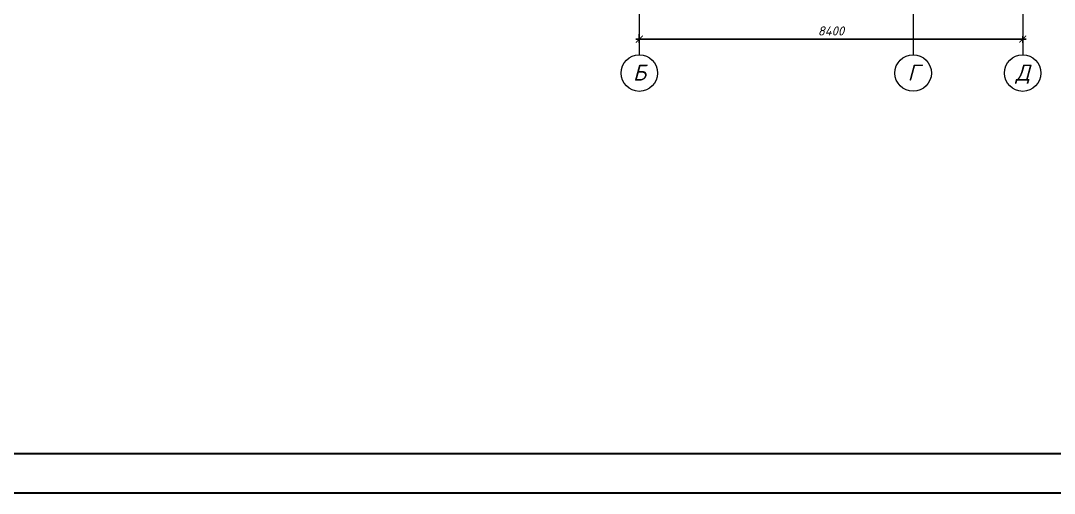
# Model space of a CAD drawing. Header units: millimetres. Extents: x -6419137 to 687965, y -598396 to 179722.
# Drawn here: x 297034 to 319684, y 70101 to 80457 of the extents above; entities that cross this region are included whole.
import ezdxf
from ezdxf.enums import TextEntityAlignment as Align

# ---------------------------------------------------------------- set-up
doc = ezdxf.new("R2010")
doc.units = ezdxf.units.MM
doc.header["$MEASUREMENT"] = 0
doc.linetypes.add('Штрихштриховая', pattern=[10936.110735, 5291.666508, -2116.666555, 1411.111116, -2116.666555])
doc.layers.add('оси', color=7, linetype='Continuous')
doc.layers.add('размеры', color=7, linetype='Continuous')
for name, color, linetype, lineweight in [('оси_Ном._пера__96', 7, 'Continuous', 5), ('оси_Ном._пера__97', 7, 'Continuous', 20), ('размеры_Ном._пера__96', 7, 'Continuous', 5)]:
    doc.layers.add(name, color=color, linetype=linetype, lineweight=lineweight)
doc.styles.get("Standard").update_dxf_attribs({"font": 'isocpeui.ttf'})
doc.styles.add('СГЕНЕРИР_СТИЛЬ_1', font='gost_2_304-81_type.ttf')
doc.dimstyles.get("Standard").update_dxf_attribs({"dimtxt": 150, "dimasz": 100, "dimexe": 100, "dimexo": 100, "dimgap": 80, "dimtad": 1, "dimtoh": 1, "dimdec": 0, "dimzin": 0, "dimdsep": 46, "dimtxsty": 'Standard', "dimblk": 'ARCHTICK', "dimblk2": 'ARCHTICK', "dimcen": 0.09, "dimdle": 100, "dimadec": 0, "dimazin": 0, "dimtfac": 1, "dimtdec": 0, "dimtofl": 0, "dimtmove": 0, "dimatfit": 3, "dimfxl": 1, "dimtolj": 1, "dimtzin": 0, "dimarcsym": 0})

# ---------------------------------------------------------------- blocks, each defined once
blk = doc.blocks.new('Стандартный маркер сетки[17]_3', base_point=(114347, 2540))
at = {"layer": 'оси_Ном._пера__96', "linetype": 'Штрихштриховая', "ltscale": 0.1}
blk.add_line((114347, 8602), (114347, -2142), dxfattribs=at)
at = {"layer": 'оси_Ном._пера__96', "linetype": 'Штрихштриховая'}
blk.add_line((114347, -2142), (114347, -3142), dxfattribs=at)
blk.add_point((114347, -2142), dxfattribs=at)
blk.add_point((114347, -2142), dxfattribs=at)
at = {"layer": 'оси_Ном._пера__97', "linetype": 'Continuous'}
blk.add_circle((114347, -3542), 400, dxfattribs=at)
at = {"layer": 'оси_Ном._пера__96', "style": 'СГЕНЕРИР_СТИЛЬ_1'}
blk.add_attdef('AC_MarkerText_1', text='', height=350, rotation=360, dxfattribs=at).set_placement((114208, -3812), align=Align.BOTTOM_LEFT)
blk = doc.blocks.new('Стандартный маркер сетки[19]_3', base_point=(122747, 1173))
at = {"layer": 'оси_Ном._пера__96', "linetype": 'Штрихштриховая', "ltscale": 0.1}
blk.add_line((122747, -2142), (122747, 11721), dxfattribs=at)
at = {"layer": 'оси_Ном._пера__96', "linetype": 'Штрихштриховая'}
blk.add_line((122747, -2142), (122747, -3142), dxfattribs=at)
blk.add_point((122747, -2142), dxfattribs=at)
blk.add_point((122747, -2142), dxfattribs=at)
at = {"layer": 'оси_Ном._пера__97', "linetype": 'Continuous'}
blk.add_circle((122747, -3542), 400, dxfattribs=at)
at = {"layer": 'оси_Ном._пера__96', "style": 'СГЕНЕРИР_СТИЛЬ_1'}
blk.add_attdef('AC_MarkerText_1', text='', height=350, rotation=360, dxfattribs=at).set_placement((122591, -3812), align=Align.BOTTOM_LEFT)
blk = doc.blocks.new('Стандартный маркер сетки[20]_3', base_point=(120347, 1199))
at = {"layer": 'оси_Ном._пера__96', "linetype": 'Штрихштриховая', "ltscale": 0.1}
blk.add_line((120347, 13026), (120347, -2142), dxfattribs=at)
at = {"layer": 'оси_Ном._пера__96', "linetype": 'Штрихштриховая'}
blk.add_line((120347, -2142), (120347, -3142), dxfattribs=at)
blk.add_point((120347, -2142), dxfattribs=at)
blk.add_point((120347, -2142), dxfattribs=at)
at = {"layer": 'оси_Ном._пера__97', "linetype": 'Continuous'}
blk.add_circle((120347, -3542), 400, dxfattribs=at)
at = {"layer": 'оси_Ном._пера__96', "style": 'СГЕНЕРИР_СТИЛЬ_1'}
blk.add_attdef('AC_MarkerText_1', text='', height=350, rotation=360, dxfattribs=at).set_placement((120225, -3812), align=Align.BOTTOM_LEFT)
blk = doc.blocks.new('_ArchTick')
at = {"color": 0, "linetype": 'ByBlock', "const_width": 0.15}
blk.add_lwpolyline([(-0.5, -0.5), (0.5, 0.5)], dxfattribs=at)
blk = doc.blocks.new('*D620')
at = {"layer": 'Defpoints', "color": 0, "transparency": 16777216}
for p in [(310590, 80209), (318990, 80168), (318990, 80052)]:
    blk.add_point(p, dxfattribs=at)
at = {"layer": 'размеры', "color": 0, "lineweight": -2, "transparency": 16777216}
for p, q in [((310510, 80052), (319070, 80052)), ((310590, 80159), (310590, 79972)), ((318990, 80118), (318990, 79972))]:
    blk.add_line(p, q, dxfattribs=at)
at = {"layer": 'размеры', "color": 0, "lineweight": -2, "transparency": 16777216, "xscale": 150, "yscale": 150, "zscale": 150, "rotation": 180}
blk.add_blockref('_ArchTick', (310590, 80052), dxfattribs=at)
at = {"layer": 'размеры', "color": 0, "lineweight": -2, "transparency": 16777216, "xscale": 150, "yscale": 150, "zscale": 150}
blk.add_blockref('_ArchTick', (318990, 80052), dxfattribs=at)
at = {"layer": 'размеры', "color": 0, "transparency": 16777216, "insert": (314790, 80232), "char_height": 200, "attachment_point": 5}
blk.add_mtext('\\A1;8400', dxfattribs=at)

msp = doc.modelspace()

# ---------------------------------------------------------------- linework, layer by layer
at = {"layer": 'размеры_Ном._пера__96', "color": 6, "lineweight": 30}
for points in [[(158705.3, 167372.2), (687965.5, 167372.2), (687965.5, 70101), (158705.3, 70101)], [(159572.2, 166505.3), (687098.6, 166505.3), (687098.6, 70967.9), (159572.2, 70967.9)]]:
    msp.add_lwpolyline(points, close=True, dxfattribs=at)

# ---------------------------------------------------------------- block references
at = {"layer": 'оси', "color": 251, "linetype": 'Continuous', "lineweight": 13}
ref = msp.add_blockref('Стандартный маркер сетки[20]_3', (316590, 84050.1), dxfattribs=at)
ref.add_attrib('AC_MarkerText_1', 'Г', dxfattribs={"layer": 'оси_Ном._пера__96', "color": 7, "linetype": 'Continuous', "lineweight": 13, "height": 350, "rotation": 360}).set_placement((316467.8, 79039.4), align=Align.BOTTOM_LEFT)
ref = msp.add_blockref('Стандартный маркер сетки[19]_3', (318990, 84023.6), dxfattribs=at)
ref.add_attrib('AC_MarkerText_1', 'Д', dxfattribs={"layer": 'оси_Ном._пера__96', "color": 7, "linetype": 'Continuous', "lineweight": 13, "height": 350, "rotation": 360}).set_placement((318833.9, 79039.4), align=Align.BOTTOM_LEFT)
ref = msp.add_blockref('Стандартный маркер сетки[17]_3', (310590, 85390.6), dxfattribs=at)
ref.add_attrib('AC_MarkerText_1', 'Б', dxfattribs={"layer": 'оси_Ном._пера__96', "color": 7, "linetype": 'Continuous', "lineweight": 13, "height": 350, "rotation": 360}).set_placement((310450.8, 79039.4), align=Align.BOTTOM_LEFT)

# ---------------------------------------------------------------- dimensions: what is measured, and where the dimension line sits
at = {"layer": 'размеры'}
dim = msp.add_linear_dim(base=(318990, 80052.3), p1=(310590, 80209.1), p2=(318990, 80167.6), dimstyle='Standard', override={"dimtxt": 200, "dimasz": 150, "dimexe": 80, "dimexo": 50, "dimgap": 80, "dimtad": 1, "dimtih": 0, "dimdec": 0, "dimblk": 'ArchTick', "dimdle": 80, "dimtdec": 0, "dimtmove": 1}, dxfattribs=at)
dim.commit()
dim.dimension.update_dxf_attribs({"geometry": '*D620', "text_midpoint": (314790, 80052.3), "dimtype": 160})

doc.saveas('drawing.dxf')
